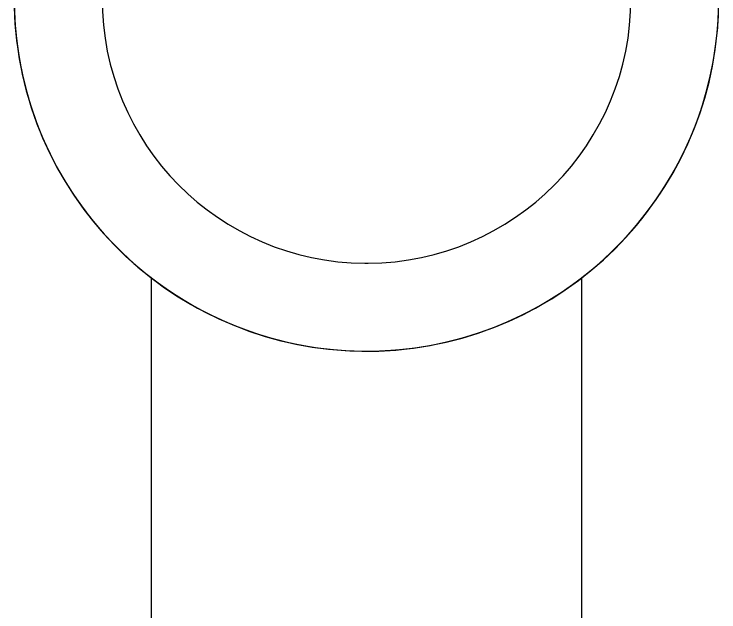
# Model space of a CAD drawing. Header units: millimetres. Extents: x 976 to 9349, y -1578 to 2211.
# Drawn here: x 6017.545 to 6021.145, y 635.006 to 638.06 of the extents above; entities that cross this region are included whole.
import ezdxf

# ---------------------------------------------------------------- set-up
doc = ezdxf.new("R2010")
doc.units = ezdxf.units.MM
doc.layers.add('Wbudowane', color=175, linetype='Continuous')

# ---------------------------------------------------------------- blocks, each defined once
blk = doc.blocks.new('Z$W@#14502')
for p, q in [((6.5408, 119.1484), (6.5592, 119.1484)), ((5.45, 119.074), (5.45, 16.1038)), ((7.65, 16.1038), (7.65, 119.074))]:
    blk.add_line(p, q)
for radius, start, end in [(1.8, 104.3582, 0), (1.7997, 104.6795, 75.3205), (1.7997, 104.6795, 0), (1.3505, 270.3893, 269.6107)]:
    blk.add_arc((6.55, 120.4988), radius, start, end)

msp = doc.modelspace()

# ---------------------------------------------------------------- block references
at = {"layer": 'Wbudowane'}
msp.add_blockref('Z$W@#14502', (6012.7951, 517.6389), dxfattribs=at)

doc.saveas('drawing.dxf')
